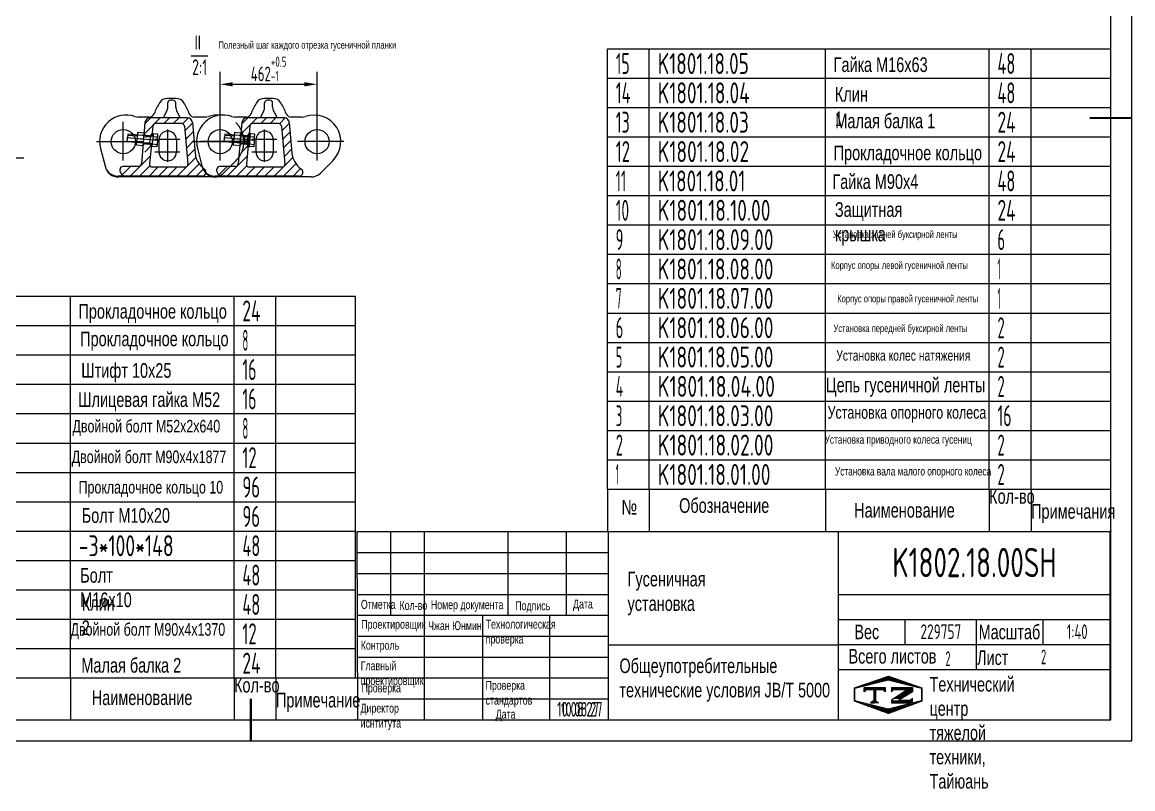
# Model space of a CAD drawing. Header units: millimetres. Extents: x -10 to 16810, y -459 to 11890.
# Drawn here: x 6220 to 16810, y -459 to 6854 of the extents above; entities that cross this region are included whole.
import ezdxf
from ezdxf.enums import TextEntityAlignment as Align

# ---------------------------------------------------------------- set-up
doc = ezdxf.new("R2010")
doc.units = ezdxf.units.MM
doc.header["$LTSCALE"] = 400
doc.linetypes.add('F', pattern=[0.75, 0.5, -0.25])
doc.linetypes.add('G', pattern=[2, 1.25, -0.25, 0.25, -0.25])
for name, color, linetype in [('01', 7, 'Continuous'), ('02', 1, 'Continuous'), ('04', 2, 'F'), ('05', 4, 'G'), ('08', 1, 'Continuous'), ('10', 1, 'Continuous'), ('11', 3, 'Continuous'), ('THICK', 7, 'Continuous')]:
    doc.layers.add(name, color=color, linetype=linetype)
doc.styles.get("Standard").update_dxf_attribs({"font": 'isocp', "width": 0.707, "bigfont": 'intecad.shx'})
doc.dimstyles.new('INTE', dxfattribs={"dimscale": 40, "dimtxt": 3.5, "dimasz": 3, "dimexe": 3, "dimexo": 0, "dimgap": 1, "dimtad": 1, "dimdec": 0, "dimdsep": 46, "dimtxsty": 'Standard', "dimcen": 0, "dimclrd": 1, "dimclre": 1, "dimclrt": 3, "dimaunit": 1, "dimadec": 0, "dimazin": 0, "dimtfac": 1, "dimtdec": 0, "dimtmove": 0, "dimatfit": 0, "dimfxl": 1, "dimarcsym": 0})

# ---------------------------------------------------------------- blocks, each defined once
blk = doc.blocks.new('rthrtyry')
at = {"layer": '01'}
for p, q in [((2335.5, 1021.2), (2296, 1021.2)), ((2321.8, 1012.2), (2309.8, 1012.2)), ((2291.2, 958.5), (2276.5, 931.7)), ((2296.8, 980.1), (2296.8, 999.2)), ((2334.8, 980.1), (2334.8, 999.2)), ((2340.3, 958.5), (2355, 931.7)), ((2208.6, 932.2), (2155.1, 932.2)), ((2188.3, 905.4), (2171, 708.2)), ((2389.4, 928.2), (2213.2, 928.2)), ((2363.6, 900.7), (2238.9, 900.7)), ((2414.3, 905.4), (2427, 760.3)), ((2476.4, 932.2), (2422.9, 932.2)), ((2226, 888.8), (2210, 706.9)), ((2376.6, 888.8), (2392.5, 706.9)), ((2255.8, 764.2), (2255.8, 824.2)), ((2337.8, 824.2), (2337.8, 764.2)), ((1976, 782.2), (1999.4, 693.8)), ((2158.1, 696.3), (2082.3, 696.3)), ((2379.5, 692.8), (2223, 692.8)), ((2563.2, 665.1), (2622.9, 725.2)), ((2460.3, 650.3), (2060.2, 650.3)), ((2517.8, 646.2), (2061.3, 646.2)), ((2069.3, 675.2), (2069.3, 683.3)), ((2071.4, 667.3), (2069.3, 675.2))]:
    blk.add_line(p, q, dxfattribs=at)
at = {"layer": '01', "color": 7, "linetype": 'Continuous'}
for p, q in [((2192.5, 804.5), (2205.4, 803.4)), ((2196, 844.4), (2208.9, 843.3))]:
    blk.add_line(p, q, dxfattribs=at)
at = {"layer": '01'}
for centre in [(2084.8, 814.7), (2546.8, 814.7)]:
    blk.add_circle(centre, 57.5, dxfattribs=at)
for centre, radius, start, end in [((2296, 976.2), 45, 90, 148.5711), ((2309.8, 999.2), 13, 90, 180), ((2321.8, 999.2), 13, 0, 90), ((2335.5, 976.2), 45, 31.4289, 90), ((2251.8, 980.1), 45, 331.2468, 0), ((2379.8, 980.1), 45, 180, 208.7532), ((2098.8, 814.7), 127, 70.8682, 194.8314), ((2155.1, 977.2), 45, 250.8682, 270), ((2213.2, 903.2), 25, 90, 175), ((2208.6, 957.2), 25, 270, 338.4131), ((2238.9, 887.7), 13, 90, 175), ((2363.6, 887.7), 13, 5, 90), ((2389.4, 903.2), 25, 5, 90), ((2422.9, 957.2), 25, 201.5869, 270), ((2476.4, 977.2), 45, 270, 289.1318), ((2532.8, 814.7), 127, 315.1937, 109.1318), ((2197.1, 857.3), 13, 175, 265), ((2210.1, 856.2), 13, 265, 355), ((2296.8, 824.2), 41, 0, 180), ((2191.4, 791.6), 13, 85, 175), ((2204.3, 790.5), 13, 355, 85), ((2296.8, 764.2), 41, 180, 0), ((2528.6, 769.2), 102, 185, 235.6329), ((2060.2, 714.3), 64, 194.8314, 270), ((2061.3, 710.2), 64, 194.8314, 270), ((2082.3, 683.3), 13, 90, 180), ((2158.1, 709.3), 13, 270, 355), ((2223, 705.8), 13, 175, 270), ((2379.5, 705.8), 13, 270, 5), ((2095.1, 675.3), 25, 195, 270), ((2460.3, 669.3), 19, 270, 55.6329), ((2517.8, 710.2), 64, 270, 315.1937)]:
    blk.add_arc(centre, radius, start, end, dxfattribs=at)
at = {"layer": '01', "color": 7, "linetype": 'Continuous'}
for centre, start, end in [((2544.8, 824.2), 148.5711, 158.4131), ((2086.8, 824.2), 21.5869, 31.4289)]:
    blk.add_arc(centre, 336.5, start, end, dxfattribs=at)
at = {"layer": '05', "color": 4, "linetype": 'G'}
for p, q in [((2084.8, 724.9), (2084.8, 909.8)), ((2546.8, 724.9), (2546.8, 909.8)), ((2296.8, 717.8), (2296.8, 872.3)), ((1957.8, 814.7), (2178.2, 814.7)), ((2354.5, 824.2), (2235.4, 824.2)), ((2673.8, 814.7), (2453.3, 814.7)), ((2354.5, 764.2), (2235.4, 764.2))]:
    blk.add_line(p, q, dxfattribs=at)
blk = doc.blocks.new('rhyutyuui')
at = {"layer": '01'}
for p, q in [((1573.5, 1021.2), (1534, 1021.2)), ((1559.8, 1012.2), (1547.8, 1012.2)), ((1529.2, 958.5), (1514.5, 931.7)), ((1534.8, 980.1), (1534.8, 999.2)), ((1572.8, 980.1), (1572.8, 999.2)), ((1578.3, 958.5), (1593, 931.7)), ((1446.6, 932.2), (1393.1, 932.2)), ((1426.3, 905.4), (1420.8, 843.4)), ((1627.4, 928.2), (1451.2, 928.2)), ((1601.6, 900.7), (1476.9, 900.7)), ((1652.3, 905.4), (1665, 760.3)), ((1714.4, 932.2), (1660.9, 932.2)), ((1464, 888.8), (1459.7, 840.1)), ((1614.6, 888.8), (1630.5, 706.9)), ((1417.7, 807.6), (1409, 708.2)), ((1456.6, 804.3), (1448, 706.9)), ((1493.8, 764.2), (1493.8, 824.2)), ((1575.8, 824.2), (1575.8, 764.2)), ((1214, 782.2), (1237.4, 693.8)), ((1396.1, 696.3), (1320.3, 696.3)), ((1617.5, 692.8), (1461, 692.8)), ((1698.3, 650.3), (1298.2, 650.3)), ((1755.8, 646.2), (1299.3, 646.2)), ((1307.3, 675.2), (1307.3, 683.3)), ((1309.4, 667.3), (1307.3, 675.2))]:
    blk.add_line(p, q, dxfattribs=at)
at = {"layer": '01', "color": 7, "linetype": 'Continuous'}
for p, q in [((1430.5, 804.5), (1443.4, 803.4)), ((1434, 844.4), (1446.9, 843.3))]:
    blk.add_line(p, q, dxfattribs=at)
at = {"layer": '01'}
for centre in [(1322.8, 814.7), (1784.8, 814.7)]:
    blk.add_circle(centre, 57.5, dxfattribs=at)
for centre, radius, start, end in [((1534, 976.2), 45, 90, 148.5711), ((1547.8, 999.2), 13, 90, 180), ((1559.8, 999.2), 13, 0, 90), ((1573.5, 976.2), 45, 31.4289, 90), ((1489.8, 980.1), 45, 331.2468, 0), ((1617.8, 980.1), 45, 180, 208.7532), ((1336.8, 814.7), 127, 70.8682, 194.8314), ((1393.1, 977.2), 45, 250.8682, 270), ((1451.2, 903.2), 25, 90, 175), ((1446.6, 957.2), 25, 270, 338.4131), ((1476.9, 887.7), 13, 90, 175), ((1601.6, 887.7), 13, 5, 90), ((1627.4, 903.2), 25, 5, 90), ((1660.9, 957.2), 25, 201.5869, 270), ((1714.4, 977.2), 45, 270, 289.1318), ((1435.1, 857.3), 13, 175, 265), ((1448.1, 856.2), 13, 265, 355), ((1534.8, 824.2), 41, 0, 180), ((1429.4, 791.6), 13, 85, 175), ((1442.3, 790.5), 13, 355, 85), ((1534.8, 764.2), 41, 180, 0), ((1766.6, 769.2), 102, 185, 235.6329), ((1298.2, 714.3), 64, 194.8314, 270), ((1299.3, 710.2), 64, 194.8314, 270), ((1320.3, 683.3), 13, 90, 180), ((1396.1, 709.3), 13, 270, 355), ((1461, 705.8), 13, 175, 270), ((1617.5, 705.8), 13, 270, 5), ((1333.1, 675.3), 25, 195, 270), ((1698.3, 669.3), 19, 270, 55.6329)]:
    blk.add_arc(centre, radius, start, end, dxfattribs=at)
at = {"layer": '01', "color": 7, "linetype": 'Continuous'}
for centre, radius, start, end in [((1782.8, 824.2), 336.5, 148.5711, 158.4131), ((1324.8, 824.2), 336.5, 21.5869, 31.4289), ((1773.6, 789.6), 151.7, 85.7739, 107.0289)]:
    blk.add_arc(centre, radius, start, end, dxfattribs=at)
at = {"layer": '04', "color": 2, "linetype": 'F'}
blk.add_line((1801.2, 665.1), (1860.9, 725.2), dxfattribs=at)
for centre, radius, start, end in [((1770.8, 814.7), 127, 315.1937, 83.6711), ((1755.8, 710.2), 64, 270, 315.1937)]:
    blk.add_arc(centre, radius, start, end, dxfattribs=at)
at = {"layer": '05', "color": 4, "linetype": 'G'}
for p, q in [((1322.8, 724.9), (1322.8, 909.8)), ((1784.8, 724.9), (1784.8, 909.8)), ((1534.8, 717.8), (1534.8, 872.3)), ((1195.8, 814.7), (1416.2, 814.7)), ((1592.5, 824.2), (1473.4, 824.2)), ((1911.8, 814.7), (1691.3, 814.7)), ((1592.5, 764.2), (1473.4, 764.2))]:
    blk.add_line(p, q, dxfattribs=at)
blk = doc.blocks.new('rthyh')
at = {"layer": '01'}
for p, q in [((1946.2, 582.5), (1923.7, 582.5)), ((1923.7, 582.5), (1923.7, 552.1)), ((1946.2, 552.1), (1946.2, 582.5)), ((1923.7, 570.1), (1803.7, 570.1)), ((1803.7, 570.1), (1803.7, 552.1)), ((1803.7, 534.1), (1803.7, 552.1)), ((1923.7, 534.1), (1803.7, 534.1)), ((1911.7, 570.1), (1911.7, 552.1)), ((1911.7, 534.1), (1911.7, 552.1)), ((1923.7, 570.1), (1946.2, 570.1)), ((1923.7, 521.7), (1923.7, 552.1)), ((1923.7, 534.1), (1946.2, 534.1)), ((1946.2, 552.1), (1946.2, 521.7)), ((1946.2, 521.7), (1923.7, 521.7))]:
    blk.add_line(p, q, dxfattribs=at)
at = {"layer": '02'}
for p, q in [((1803.7, 566.5), (1848.7, 566.5)), ((1803.7, 537.7), (1848.7, 537.7)), ((1879.6, 537.7), (1911.7, 537.7)), ((1879.7, 566.5), (1911.7, 566.5))]:
    blk.add_line(p, q, dxfattribs=at)
at = {"layer": '05'}
blk.add_line((1949.2, 552.1), (1800.1, 552.1), dxfattribs=at)
blk = doc.blocks.new('rtrty')
at = {"layer": '01'}
for p, q in [((1850.9, 361), (1850.9, 392)), ((1850.9, 392), (1881.3, 392)), ((1863.3, 361), (1863.3, 392)), ((1911.7, 392), (1881.3, 392)), ((1899.3, 361), (1899.3, 392)), ((1911.7, 361), (1911.7, 392)), ((1881.3, 361), (1850.9, 361)), ((1881.3, 361), (1911.7, 361))]:
    blk.add_line(p, q, dxfattribs=at)
at = {"layer": '05'}
blk.add_line((1881.3, 359.9), (1881.3, 393.1), dxfattribs=at)
blk = doc.blocks.new('*U242')
at = {"layer": '10'}
h = blk.add_hatch(dxfattribs=at)
h.set_pattern_fill('U', color=256, angle=45, style=0, pattern_type=0)
h.set_pattern_definition([(45, (0, 0), (-0.707107, 0.707107), [])])
h.paths.add_polyline_path([(-33, 0), (-19.5, 0), (-19.5, 5), (-33, 5)])
h.paths.add_polyline_path([(33, 5), (19.5, 5), (19.5, 0), (33, 0)])
at = {"layer": '01'}
for p, q in [((-33, 5), (-33, 0)), ((0, 5), (-33, 5)), ((-33, 0), (0, 0)), ((-19.5, 5), (-19.5, 0)), ((0, 5), (33, 5)), ((33, 0), (0, 0)), ((19.5, 5), (19.5, 0)), ((33, 5), (33, 0))]:
    blk.add_line(p, q, dxfattribs=at)
at = {"layer": '05'}
blk.add_line((0, 7.1), (0, -1.8), dxfattribs=at)
blk = doc.blocks.new('*D243')
at = {"layer": '08', "color": 1, "lineweight": -2}
for p, q in [((8108, 5905), (8108, 6382)), ((9032, 5905), (9032, 6382)), ((8228, 6262), (8912, 6262))]:
    blk.add_line(p, q, dxfattribs=at)
at = {"layer": '08', "color": 1}
for points in [[(8228, 6282), (8228, 6242), (8108, 6262)], [(8912, 6282), (8912, 6242), (9032, 6262)]]:
    blk.add_solid(points, dxfattribs=at)
at = {"layer": 'Defpoints', "color": 0}
for p in [(9032, 6262), (8108, 5905), (9032, 5905)]:
    blk.add_point(p, dxfattribs=at)
at = {"layer": '08', "color": 3, "insert": (8570, 6409), "char_height": 140, "attachment_point": 5}
blk.add_mtext('462{\\C3;\\H0.7x;\\S+0.5^ -1;}', dxfattribs=at)
blk = doc.blocks.new('*U264')
at = {"layer": '01'}
for points in [[(415, 5), (415, 292)], [(25, 5), (415, 5)]]:
    blk.add_lwpolyline(points, dxfattribs=at)
at = {"layer": '01', "const_width": 0.5}
for points in [[(420, 148.5), (410, 148.5)], [(210, 0), (210, 10)]]:
    blk.add_lwpolyline(points, dxfattribs=at)
at = {"layer": '02'}
for points in [[(420, 0), (420, 297)], [(0, 0), (420, 0)]]:
    blk.add_lwpolyline(points, dxfattribs=at)
blk = doc.blocks.new('*U267')
at = {"layer": '01'}
for p, q in [((0, -280), (0, 0)), ((4800, -280), (4800, 0))]:
    blk.add_line(p, q, dxfattribs=at)
at = {"layer": '02'}
for p, q in [((0, 0), (400, 0)), ((400, -280), (400, 0)), ((400, 0), (2080, 0)), ((2080, -280), (2080, 0)), ((2080, 0), (3640, 0)), ((3640, -280), (3640, 0)), ((3640, 0), (4040, 0)), ((4040, -280), (4040, 0)), ((4040, 0), (4800, 0))]:
    blk.add_line(p, q, dxfattribs=at)
blk = doc.blocks.new('*U268')
at = {"layer": '01'}
for p, q in [((0, -280), (0, 0)), ((4800, -280), (4800, 0))]:
    blk.add_line(p, q, dxfattribs=at)
at = {"layer": '02'}
for p, q in [((0, 0), (400, 0)), ((400, -280), (400, 0)), ((400, 0), (2080, 0)), ((2080, -280), (2080, 0)), ((2080, 0), (3640, 0)), ((3640, -280), (3640, 0)), ((3640, 0), (4040, 0)), ((4040, -280), (4040, 0)), ((4040, 0), (4800, 0))]:
    blk.add_line(p, q, dxfattribs=at)
blk = doc.blocks.new('*U269')
at = {"layer": '01'}
for p, q in [((0, -280), (0, 0)), ((4800, -280), (4800, 0))]:
    blk.add_line(p, q, dxfattribs=at)
at = {"layer": '02'}
for p, q in [((0, 0), (400, 0)), ((400, -280), (400, 0)), ((400, 0), (2080, 0)), ((2080, -280), (2080, 0)), ((2080, 0), (3640, 0)), ((3640, -280), (3640, 0)), ((3640, 0), (4040, 0)), ((4040, -280), (4040, 0)), ((4040, 0), (4800, 0))]:
    blk.add_line(p, q, dxfattribs=at)
blk = doc.blocks.new('*U270')
at = {"layer": '01'}
for p, q in [((0, -280), (0, 0)), ((4800, -280), (4800, 0))]:
    blk.add_line(p, q, dxfattribs=at)
at = {"layer": '02'}
for p, q in [((0, 0), (400, 0)), ((400, -280), (400, 0)), ((400, 0), (2080, 0)), ((2080, -280), (2080, 0)), ((2080, 0), (3640, 0)), ((3640, -280), (3640, 0)), ((3640, 0), (4040, 0)), ((4040, -280), (4040, 0)), ((4040, 0), (4800, 0))]:
    blk.add_line(p, q, dxfattribs=at)
blk = doc.blocks.new('*U271')
at = {"layer": '01'}
for p, q in [((0, -280), (0, 0)), ((4800, -280), (4800, 0))]:
    blk.add_line(p, q, dxfattribs=at)
at = {"layer": '02'}
for p, q in [((0, 0), (400, 0)), ((400, -280), (400, 0)), ((400, 0), (2080, 0)), ((2080, -280), (2080, 0)), ((2080, 0), (3640, 0)), ((3640, -280), (3640, 0)), ((3640, 0), (4040, 0)), ((4040, -280), (4040, 0)), ((4040, 0), (4800, 0))]:
    blk.add_line(p, q, dxfattribs=at)
blk = doc.blocks.new('*U272')
at = {"layer": '01'}
for p, q in [((0, -280), (0, 0)), ((4800, -280), (4800, 0))]:
    blk.add_line(p, q, dxfattribs=at)
at = {"layer": '02'}
for p, q in [((0, 0), (400, 0)), ((400, -280), (400, 0)), ((400, 0), (2080, 0)), ((2080, -280), (2080, 0)), ((2080, 0), (3640, 0)), ((3640, -280), (3640, 0)), ((3640, 0), (4040, 0)), ((4040, -280), (4040, 0)), ((4040, 0), (4800, 0))]:
    blk.add_line(p, q, dxfattribs=at)
blk = doc.blocks.new('*U273')
at = {"layer": '01'}
for p, q in [((0, -280), (0, 0)), ((4800, -280), (4800, 0))]:
    blk.add_line(p, q, dxfattribs=at)
at = {"layer": '02'}
for p, q in [((0, 0), (400, 0)), ((400, -280), (400, 0)), ((400, 0), (2080, 0)), ((2080, -280), (2080, 0)), ((2080, 0), (3640, 0)), ((3640, -280), (3640, 0)), ((3640, 0), (4040, 0)), ((4040, -280), (4040, 0)), ((4040, 0), (4800, 0))]:
    blk.add_line(p, q, dxfattribs=at)
blk = doc.blocks.new('*U274')
at = {"layer": '01'}
for p, q in [((0, -280), (0, 0)), ((4800, -280), (4800, 0))]:
    blk.add_line(p, q, dxfattribs=at)
at = {"layer": '02'}
for p, q in [((0, 0), (400, 0)), ((400, -280), (400, 0)), ((400, 0), (2080, 0)), ((2080, -280), (2080, 0)), ((2080, 0), (3640, 0)), ((3640, -280), (3640, 0)), ((3640, 0), (4040, 0)), ((4040, -280), (4040, 0)), ((4040, 0), (4800, 0))]:
    blk.add_line(p, q, dxfattribs=at)
blk = doc.blocks.new('*U275')
at = {"layer": '01'}
for p, q in [((0, -280), (0, 0)), ((4800, -280), (4800, 0))]:
    blk.add_line(p, q, dxfattribs=at)
at = {"layer": '02'}
for p, q in [((0, 0), (400, 0)), ((400, -280), (400, 0)), ((400, 0), (2080, 0)), ((2080, -280), (2080, 0)), ((2080, 0), (3640, 0)), ((3640, -280), (3640, 0)), ((3640, 0), (4040, 0)), ((4040, -280), (4040, 0)), ((4040, 0), (4800, 0))]:
    blk.add_line(p, q, dxfattribs=at)
blk = doc.blocks.new('*U276')
at = {"layer": '01'}
for p, q in [((0, -280), (0, 0)), ((4800, -280), (4800, 0))]:
    blk.add_line(p, q, dxfattribs=at)
at = {"layer": '02'}
for p, q in [((0, 0), (400, 0)), ((400, -280), (400, 0)), ((400, 0), (2080, 0)), ((2080, -280), (2080, 0)), ((2080, 0), (3640, 0)), ((3640, -280), (3640, 0)), ((3640, 0), (4040, 0)), ((4040, -280), (4040, 0)), ((4040, 0), (4800, 0))]:
    blk.add_line(p, q, dxfattribs=at)
blk = doc.blocks.new('*U277')
at = {"layer": '01'}
for p, q in [((0, -280), (0, 0)), ((4800, -280), (4800, 0))]:
    blk.add_line(p, q, dxfattribs=at)
at = {"layer": '02'}
for p, q in [((0, 0), (400, 0)), ((400, -280), (400, 0)), ((400, 0), (2080, 0)), ((2080, -280), (2080, 0)), ((2080, 0), (3640, 0)), ((3640, -280), (3640, 0)), ((3640, 0), (4040, 0)), ((4040, -280), (4040, 0)), ((4040, 0), (4800, 0))]:
    blk.add_line(p, q, dxfattribs=at)
blk = doc.blocks.new('*U278')
at = {"layer": '01'}
for p, q in [((0, -280), (0, 0)), ((4800, -280), (4800, 0))]:
    blk.add_line(p, q, dxfattribs=at)
at = {"layer": '02'}
for p, q in [((0, 0), (400, 0)), ((400, -280), (400, 0)), ((400, 0), (2080, 0)), ((2080, -280), (2080, 0)), ((2080, 0), (3640, 0)), ((3640, -280), (3640, 0)), ((3640, 0), (4040, 0)), ((4040, -280), (4040, 0)), ((4040, 0), (4800, 0))]:
    blk.add_line(p, q, dxfattribs=at)
blk = doc.blocks.new('*U279')
at = {"layer": '01'}
for p, q in [((0, -280), (0, 0)), ((4800, -280), (4800, 0))]:
    blk.add_line(p, q, dxfattribs=at)
at = {"layer": '02'}
for p, q in [((0, 0), (400, 0)), ((400, -280), (400, 0)), ((400, 0), (2080, 0)), ((2080, -280), (2080, 0)), ((2080, 0), (3640, 0)), ((3640, -280), (3640, 0)), ((3640, 0), (4040, 0)), ((4040, -280), (4040, 0)), ((4040, 0), (4800, 0))]:
    blk.add_line(p, q, dxfattribs=at)
blk = doc.blocks.new('*U280')
at = {"layer": '01'}
for p, q in [((0, -280), (0, 0)), ((4800, -280), (4800, 0))]:
    blk.add_line(p, q, dxfattribs=at)
at = {"layer": '02'}
for p, q in [((0, 0), (400, 0)), ((400, -280), (400, 0)), ((400, 0), (2080, 0)), ((2080, -280), (2080, 0)), ((2080, 0), (3640, 0)), ((3640, -280), (3640, 0)), ((3640, 0), (4040, 0)), ((4040, -280), (4040, 0)), ((4040, 0), (4800, 0))]:
    blk.add_line(p, q, dxfattribs=at)
blk = doc.blocks.new('*U281')
at = {"layer": '01'}
for p, q in [((0, -280), (0, 0)), ((0, 0), (400, 0)), ((400, 0), (2080, 0)), ((2080, 0), (3640, 0)), ((3640, 0), (4040, 0)), ((4040, 0), (4800, 0)), ((4800, -280), (4800, 0))]:
    blk.add_line(p, q, dxfattribs=at)
at = {"layer": '02'}
for p, q in [((400, -280), (400, 0)), ((2080, -280), (2080, 0)), ((3640, -280), (3640, 0)), ((4040, -280), (4040, 0))]:
    blk.add_line(p, q, dxfattribs=at)
blk = doc.blocks.new('*U284')
at = {"layer": '01'}
for p, q in [((0, -280), (0, 0)), ((4800, -280), (4800, 0))]:
    blk.add_line(p, q, dxfattribs=at)
at = {"layer": '02'}
for p, q in [((0, 0), (400, 0)), ((400, -280), (400, 0)), ((400, 0), (2080, 0)), ((2080, -280), (2080, 0)), ((2080, 0), (3640, 0)), ((3640, -280), (3640, 0)), ((3640, 0), (4040, 0)), ((4040, -280), (4040, 0)), ((4040, 0), (4800, 0))]:
    blk.add_line(p, q, dxfattribs=at)
blk = doc.blocks.new('*U285')
at = {"layer": '01'}
for p, q in [((0, -280), (0, 0)), ((4800, -280), (4800, 0))]:
    blk.add_line(p, q, dxfattribs=at)
at = {"layer": '02'}
for p, q in [((0, 0), (400, 0)), ((400, -280), (400, 0)), ((400, 0), (2080, 0)), ((2080, -280), (2080, 0)), ((2080, 0), (3640, 0)), ((3640, -280), (3640, 0)), ((3640, 0), (4040, 0)), ((4040, -280), (4040, 0)), ((4040, 0), (4800, 0))]:
    blk.add_line(p, q, dxfattribs=at)
blk = doc.blocks.new('*U286')
at = {"layer": '01'}
for p, q in [((0, -280), (0, 0)), ((4800, -280), (4800, 0))]:
    blk.add_line(p, q, dxfattribs=at)
at = {"layer": '02'}
for p, q in [((0, 0), (400, 0)), ((400, -280), (400, 0)), ((400, 0), (2080, 0)), ((2080, -280), (2080, 0)), ((2080, 0), (3640, 0)), ((3640, -280), (3640, 0)), ((3640, 0), (4040, 0)), ((4040, -280), (4040, 0)), ((4040, 0), (4800, 0))]:
    blk.add_line(p, q, dxfattribs=at)
blk = doc.blocks.new('*U287')
at = {"layer": '01'}
for p, q in [((0, -280), (0, 0)), ((4800, -280), (4800, 0))]:
    blk.add_line(p, q, dxfattribs=at)
at = {"layer": '02'}
for p, q in [((0, 0), (400, 0)), ((400, -280), (400, 0)), ((400, 0), (2080, 0)), ((2080, -280), (2080, 0)), ((2080, 0), (3640, 0)), ((3640, -280), (3640, 0)), ((3640, 0), (4040, 0)), ((4040, -280), (4040, 0)), ((4040, 0), (4800, 0))]:
    blk.add_line(p, q, dxfattribs=at)
blk = doc.blocks.new('*U288')
at = {"layer": '01'}
for p, q in [((0, -280), (0, 0)), ((4800, -280), (4800, 0))]:
    blk.add_line(p, q, dxfattribs=at)
at = {"layer": '02'}
for p, q in [((0, 0), (400, 0)), ((400, -280), (400, 0)), ((400, 0), (2080, 0)), ((2080, -280), (2080, 0)), ((2080, 0), (3640, 0)), ((3640, -280), (3640, 0)), ((3640, 0), (4040, 0)), ((4040, -280), (4040, 0)), ((4040, 0), (4800, 0))]:
    blk.add_line(p, q, dxfattribs=at)
blk = doc.blocks.new('*U289')
at = {"layer": '01'}
for p, q in [((0, -280), (0, 0)), ((4800, -280), (4800, 0))]:
    blk.add_line(p, q, dxfattribs=at)
at = {"layer": '02'}
for p, q in [((0, 0), (400, 0)), ((400, -280), (400, 0)), ((400, 0), (2080, 0)), ((2080, -280), (2080, 0)), ((2080, 0), (3640, 0)), ((3640, -280), (3640, 0)), ((3640, 0), (4040, 0)), ((4040, -280), (4040, 0)), ((4040, 0), (4800, 0))]:
    blk.add_line(p, q, dxfattribs=at)
blk = doc.blocks.new('*U290')
at = {"layer": '01'}
for p, q in [((0, -280), (0, 0)), ((4800, -280), (4800, 0))]:
    blk.add_line(p, q, dxfattribs=at)
at = {"layer": '02'}
for p, q in [((0, 0), (400, 0)), ((400, -280), (400, 0)), ((400, 0), (2080, 0)), ((2080, -280), (2080, 0)), ((2080, 0), (3640, 0)), ((3640, -280), (3640, 0)), ((3640, 0), (4040, 0)), ((4040, -280), (4040, 0)), ((4040, 0), (4800, 0))]:
    blk.add_line(p, q, dxfattribs=at)
blk = doc.blocks.new('*U291')
at = {"layer": '01'}
for p, q in [((0, -280), (0, 0)), ((4800, -280), (4800, 0))]:
    blk.add_line(p, q, dxfattribs=at)
at = {"layer": '02'}
for p, q in [((0, 0), (400, 0)), ((400, -280), (400, 0)), ((400, 0), (2080, 0)), ((2080, -280), (2080, 0)), ((2080, 0), (3640, 0)), ((3640, -280), (3640, 0)), ((3640, 0), (4040, 0)), ((4040, -280), (4040, 0)), ((4040, 0), (4800, 0))]:
    blk.add_line(p, q, dxfattribs=at)
blk = doc.blocks.new('*U292')
at = {"layer": '01'}
for p, q in [((0, -280), (0, 0)), ((4800, -280), (4800, 0))]:
    blk.add_line(p, q, dxfattribs=at)
at = {"layer": '02'}
for p, q in [((0, 0), (400, 0)), ((400, -280), (400, 0)), ((400, 0), (2080, 0)), ((2080, -280), (2080, 0)), ((2080, 0), (3640, 0)), ((3640, -280), (3640, 0)), ((3640, 0), (4040, 0)), ((4040, -280), (4040, 0)), ((4040, 0), (4800, 0))]:
    blk.add_line(p, q, dxfattribs=at)
blk = doc.blocks.new('*U293')
at = {"layer": '01'}
for p, q in [((0, -280), (0, 0)), ((4800, -280), (4800, 0))]:
    blk.add_line(p, q, dxfattribs=at)
at = {"layer": '02'}
for p, q in [((0, 0), (400, 0)), ((400, -280), (400, 0)), ((400, 0), (2080, 0)), ((2080, -280), (2080, 0)), ((2080, 0), (3640, 0)), ((3640, -280), (3640, 0)), ((3640, 0), (4040, 0)), ((4040, -280), (4040, 0)), ((4040, 0), (4800, 0))]:
    blk.add_line(p, q, dxfattribs=at)
blk = doc.blocks.new('*U294')
at = {"layer": '01'}
for p, q in [((0, -280), (0, 0)), ((4800, -280), (4800, 0))]:
    blk.add_line(p, q, dxfattribs=at)
at = {"layer": '02'}
for p, q in [((0, 0), (400, 0)), ((400, -280), (400, 0)), ((400, 0), (2080, 0)), ((2080, -280), (2080, 0)), ((2080, 0), (3640, 0)), ((3640, -280), (3640, 0)), ((3640, 0), (4040, 0)), ((4040, -280), (4040, 0)), ((4040, 0), (4800, 0))]:
    blk.add_line(p, q, dxfattribs=at)
blk = doc.blocks.new('*U295')
at = {"layer": '01'}
for p, q in [((0, -280), (0, 0)), ((4800, -280), (4800, 0))]:
    blk.add_line(p, q, dxfattribs=at)
at = {"layer": '02'}
for p, q in [((0, 0), (400, 0)), ((400, -280), (400, 0)), ((400, 0), (2080, 0)), ((2080, -280), (2080, 0)), ((2080, 0), (3640, 0)), ((3640, -280), (3640, 0)), ((3640, 0), (4040, 0)), ((4040, -280), (4040, 0)), ((4040, 0), (4800, 0))]:
    blk.add_line(p, q, dxfattribs=at)
blk = doc.blocks.new('*U296')
at = {"layer": '01'}
for p, q in [((0, -280), (0, 0)), ((0, 0), (400, 0)), ((400, 0), (2080, 0)), ((2080, 0), (3640, 0)), ((3640, 0), (4040, 0)), ((4040, 0), (4800, 0)), ((4800, -280), (4800, 0))]:
    blk.add_line(p, q, dxfattribs=at)
at = {"layer": '02'}
for p, q in [((400, -280), (400, 0)), ((2080, -280), (2080, 0)), ((3640, -280), (3640, 0)), ((4040, -280), (4040, 0))]:
    blk.add_line(p, q, dxfattribs=at)
blk = doc.blocks.new('*X300')
at = {"color": 0}
for p, q in [((127.06, 7.8), (132.06, 7.8)), ((127.06, 7.5), (132.06, 7.5)), ((127.06, 7.2), (127.32, 7.2)), ((127.84, 5.4), (129.64, 5.4)), ((128.3, 5.7), (130.1, 5.7)), ((128.77, 6), (130.57, 6)), ((129.23, 6.3), (131.04, 6.3)), ((129.7, 6.6), (131.51, 6.6)), ((130.16, 6.9), (131.98, 6.9)), ((130.62, 7.2), (132.06, 7.2))]:
    blk.add_line(p, q, dxfattribs=at)
blk = doc.blocks.new('*X301')
at = {"color": 0}
for p, q in [((127.06, 4.8), (132.06, 4.8)), ((127.06, 4.5), (132.06, 4.5)), ((131.84, 5.1), (132.06, 5.1))]:
    blk.add_line(p, q, dxfattribs=at)
blk = doc.blocks.new('*X299')
at = {"color": 0}
for p, q in [((122.34, 4.5), (123.72, 4.5)), ((122.82, 4.8), (123.24, 4.8))]:
    blk.add_line(p, q, dxfattribs=at)
blk = doc.blocks.new('*X298')
at = {"color": 0}
for p, q in [((120.53, 7.8), (125.53, 7.8)), ((120.53, 7.5), (125.53, 7.5)), ((120.53, 7.2), (120.79, 7.2)), ((125.27, 7.2), (125.53, 7.2))]:
    blk.add_line(p, q, dxfattribs=at)
blk = doc.blocks.new('*X297')
at = {"color": 0}
for p, q in [((118.94, 8.1), (119.52, 8.1)), ((119.8, 8.4), (120.72, 8.4)), ((120.66, 8.7), (121.92, 8.7)), ((121.52, 9), (123.12, 9)), ((122.38, 9.3), (124.32, 9.3)), ((123.24, 9.6), (125.52, 9.6)), ((124.1, 9.9), (128.52, 9.9)), ((124.97, 10.2), (127.67, 10.2)), ((125.83, 10.5), (126.82, 10.5)), ((127.02, 9.6), (129.37, 9.6)), ((128.22, 9.3), (130.22, 9.3)), ((129.42, 9), (131.07, 9)), ((130.62, 8.7), (131.92, 8.7)), ((131.82, 8.4), (132.77, 8.4)), ((133.02, 8.1), (133.62, 8.1)), ((118.22, 7.8), (118.32, 7.8)), ((118.22, 7.5), (118.27, 7.5)), ((118.22, 7.2), (118.27, 7.2)), ((118.22, 6.9), (118.27, 6.9)), ((118.22, 6.6), (118.27, 6.6)), ((118.22, 6.3), (118.27, 6.3)), ((118.22, 6), (118.27, 6)), ((118.22, 5.7), (118.27, 5.7)), ((118.22, 5.4), (118.27, 5.4)), ((134.22, 7.8), (134.32, 7.8)), ((134.27, 7.5), (134.32, 7.5)), ((134.27, 7.2), (134.32, 7.2)), ((134.27, 6.9), (134.32, 6.9)), ((134.27, 6.6), (134.32, 6.6)), ((134.27, 6.3), (134.32, 6.3)), ((134.27, 6), (134.32, 6)), ((134.27, 5.7), (134.32, 5.7)), ((134.27, 5.4), (134.32, 5.4)), ((118.22, 5.1), (118.27, 5.1)), ((118.22, 4.8), (118.27, 4.8)), ((118.79, 4.5), (119.42, 4.5)), ((119.61, 4.2), (120.62, 4.2)), ((120.43, 3.9), (121.82, 3.9)), ((121.26, 3.6), (123.02, 3.6)), ((122.08, 3.3), (124.22, 3.3)), ((122.91, 3), (125.42, 3)), ((123.73, 2.7), (128.89, 2.7)), ((127.12, 3), (129.7, 3)), ((128.32, 3.3), (130.51, 3.3)), ((129.52, 3.6), (131.32, 3.6)), ((130.72, 3.9), (132.14, 3.9)), ((131.92, 4.2), (132.95, 4.2)), ((133.12, 4.5), (133.76, 4.5)), ((134.27, 5.1), (134.32, 5.1)), ((134.27, 4.8), (134.32, 4.8)), ((124.55, 2.4), (128.07, 2.4)), ((125.38, 2.1), (127.26, 2.1)), ((126.2, 1.8), (126.45, 1.8))]:
    blk.add_line(p, q, dxfattribs=at)

msp = doc.modelspace()

# ---------------------------------------------------------------- hatches: boundary and pattern name
at = {"layer": '02', "linetype": 'Continuous'}
h = msp.add_hatch(dxfattribs=at)
h.set_pattern_fill('ANSI31', color=1, scale=20, style=0)
h.set_pattern_definition([(45, (3614.586, 4085.27), (-44.9013, 44.9013), [])])
h.paths.add_polyline_path([(7460.6, 5470.9, -0.4400105), (7434.7, 5499.1), (7449.1, 5663.9, 0.4142136), (7425.5, 5692.1), (7409.2, 5693.5, -0.1359186), (7362.3, 5566.3), (7356.6, 5501.6, -0.3888787), (7330.7, 5477.9), (7278.9, 5477.9), (7216.9, 5415.5, -0.0827051), (7182.8, 5390.9, 0.1140022), (7204.7, 5385.9), (7935.1, 5385.9, 0.7374849), (7956.6, 5455.2, -0.2245935), (7868.5, 5605.8), (7843.1, 5896, 0.3888787), (7793.3, 5941.7), (7440.9, 5941.7, 0.3888787), (7391.1, 5896), (7384.9, 5825, -0.0528155), (7402.9, 5774.6, 0.0351574), (7406.5, 5774.1), (7432.4, 5771.8, 0.3937731), (7460.4, 5793.6), (7460.5, 5795.4), (7460.6, 5795.4), (7463.1, 5824.1), (7455.1, 5824.1), (7455.1, 5842.1), (7464.7, 5842.1), (7466.5, 5863, -0.3888787), (7492.4, 5886.7), (7741.8, 5886.7, -0.3888787), (7767.7, 5863), (7799.5, 5499.1, -0.4400105), (7773.6, 5470.9)])
h.paths.add_polyline_path([(7179.1, 5477.9, 0.4142136), (7153.1, 5451.9), (7153.1, 5435.7), (7157.3, 5419.8, 0.2003369), (7182.8, 5390.9, 0.0827051), (7216.9, 5415.5), (7278.9, 5477.9)])
h = msp.add_hatch(dxfattribs=at)
h.set_pattern_fill('ANSI31', color=1, scale=20, style=0)
h.set_pattern_definition([(45, (4538.586, 4085.27), (-44.9013, 44.9013), [])])
h.paths.add_polyline_path([(8384.6, 5470.9, -0.4400105), (8358.7, 5499.1), (8373.1, 5663.9, 0.4142136), (8349.5, 5692.1), (8333.2, 5693.5, -0.1359186), (8286.3, 5566.3), (8280.6, 5501.6, -0.3888787), (8254.7, 5477.9), (8202.9, 5477.9), (8140.9, 5415.5, -0.0827051), (8106.8, 5390.9, 0.1140022), (8128.7, 5385.9), (8859.1, 5385.9, 0.7374849), (8880.6, 5455.2, -0.2245935), (8792.5, 5605.8), (8767.1, 5896, 0.3888787), (8717.3, 5941.7), (8364.9, 5941.7, 0.3888787), (8315.1, 5896), (8308.9, 5825, -0.0528155), (8326.9, 5774.6, 0.0351574), (8330.5, 5774.1), (8356.4, 5771.8, 0.3937731), (8384.4, 5793.6), (8384.5, 5795.4), (8384.6, 5795.4), (8387.1, 5824.1), (8379.1, 5824.1), (8379.1, 5842.1), (8388.7, 5842.1), (8390.5, 5863, -0.3888787), (8416.4, 5886.7), (8665.8, 5886.7, -0.3888787), (8691.7, 5863), (8723.5, 5499.1, -0.4400105), (8697.6, 5470.9)])
h.paths.add_polyline_path([(8103.1, 5477.9, 0.4142136), (8077.1, 5451.9), (8077.1, 5435.7), (8081.3, 5419.8, 0.2003369), (8106.8, 5390.9, 0.0827051), (8140.9, 5415.5), (8202.9, 5477.9)])

# ---------------------------------------------------------------- linework, layer by layer
at = {"layer": '01', "color": 7, "linetype": 'Continuous'}
msp.add_line((7830.5, 6532.6), (7991.4, 6532.6), dxfattribs=at)
at = {"layer": '01'}
for p in [(16594.2, 1985.3), (16600, 2000), (9400, 200)]:
    msp.add_point(p, dxfattribs=at)
at = {"layer": '02'}
msp.add_line((6236.5, 5556.8), (6065.5, 5556.8), dxfattribs=at)
at = {"layer": '04'}
msp.add_line((8343.5, 5772.9), (8336.5, 5693.2), dxfattribs=at)
at = {"layer": '04', "color": 1, "linetype": 'ByBlock'}
for p, q in [((11800, 2400), (11800, 1994.2)), ((11800, 2400), (16600, 2400)), ((12200, 2400), (12200, 1994.2)), ((13880, 2400), (13880, 1994.2)), ((15440, 2400), (15440, 1994.2)), ((15840, 2400), (15840, 1994.2)), ((4600, 600), (9417.4, 598.7)), ((6680, 600), (6680, 200)), ((8240, 599), (8240, 199)), ((8640, 600), (8640, 200))]:
    msp.add_line(p, q, dxfattribs=at)
at = {"layer": 'THICK'}
for p, q in [((9411.9, 1994.2), (9417.4, 200)), ((9411.9, 1994.2), (16594.2, 1994.2)), ((9736.2, 1993.3), (9736.2, 1994.2)), ((9736.3, 1196.8), (9736.3, 1994.2)), ((10055.3, 200), (10055.3, 1994.2)), ((10852.7, 1196.8), (10852.7, 1994.2)), ((11410.9, 1196.8), (11410.9, 1994.2)), ((11809.7, 200), (11809.7, 1994.2)), ((14002.6, 200), (14002.6, 1994.2)), ((16594.2, 200), (16594.2, 1994.2)), ((9417.4, 1396.1), (11809.7, 1396.1)), ((14002.6, 1396.1), (16594.2, 1396.1)), ((9417.4, 1196.8), (11809.7, 1196.8)), ((10613.5, 200), (10613.5, 1196.8)), ((11251.5, 200), (11251.5, 1196.8)), ((14002.6, 1156.9), (16594.2, 1156.9)), ((14640.5, 917.7), (14640.5, 1156.9)), ((15318.3, 678.5), (15318.3, 1156.9)), ((15956.3, 917.7), (15956.3, 1156.9)), ((11809.7, 914.2), (14002.6, 914.2)), ((14002.6, 917.7), (16594.2, 917.7)), ((14002.6, 678.5), (16594.2, 678.5)), ((9417.4, 200), (16594.2, 200))]:
    msp.add_line(p, q, dxfattribs=at)
at = {"layer": 'THICK', "color": 3}
for p, q in [((9417.4, 1794.9), (11809.7, 1794.9)), ((9417.4, 1595.5), (11809.7, 1595.5)), ((9417.4, 997.4), (11809.7, 997.4)), ((9417.4, 798.1), (11809.7, 798.1)), ((9417.4, 598.7), (11809.7, 598.7)), ((14156.2, 503.3), (14479.3, 615.8)), ((14158.3, 500.7), (14477.2, 580.5)), ((14477.2, 580.5), (14796.2, 500.7)), ((14479.3, 615.8), (14798.3, 503.3)), ((14156.2, 377.9), (14156.2, 503.3)), ((14158.3, 381.1), (14158.3, 500.7)), ((14248.3, 467.1), (14248.3, 507)), ((14248.3, 507), (14447.7, 507)), ((14268.3, 487), (14248.3, 467.1)), ((14427.8, 487), (14268.3, 487)), ((14339.3, 487.2), (14339.3, 377.9)), ((14348, 487.2), (14348, 377.9)), ((14358, 487.2), (14358, 377.9)), ((14447.7, 467.1), (14427.8, 487)), ((14447.7, 507), (14447.7, 467.1)), ((14508.7, 507), (14508.7, 467.1)), ((14508.7, 507), (14708.1, 507)), ((14508.7, 467.1), (14528.7, 487)), ((14665.7, 487), (14508.7, 385.5)), ((14528.7, 487), (14665.7, 487)), ((14708.1, 467.5), (14606, 402.1)), ((14708.1, 507), (14708.1, 467.1)), ((14796.2, 500.7), (14796.2, 381.1)), ((14798.3, 503.3), (14798.3, 377.9)), ((9417.4, 399.4), (11809.7, 399.4)), ((14479.3, 260.2), (14156.2, 377.9)), ((14477.2, 301.4), (14158.3, 381.1)), ((14348, 387), (14309.4, 362.7)), ((14309.4, 362.7), (14348, 362.7)), ((14348, 387), (14386.6, 362.7)), ((14386.6, 362.7), (14348, 362.7)), ((14796.2, 381.1), (14477.2, 301.4)), ((14798.3, 377.9), (14479.3, 260.2)), ((14508.7, 385.5), (14508.7, 362.7)), ((14508.7, 362.7), (14708.1, 362.7)), ((14606, 402.1), (14575.5, 382.6)), ((14688.2, 382.6), (14575.5, 382.6)), ((14708.1, 402.6), (14688.2, 382.6)), ((14708.1, 362.7), (14708.1, 402.6))]:
    msp.add_line(p, q, dxfattribs=at)
for p in [(9417.4, 399.4), (9417.4, 200)]:
    msp.add_point(p, dxfattribs=at)

# ---------------------------------------------------------------- block references
at = {"layer": '04'}
for name, p, xscale, yscale, zscale in [('*U264', (0, 0), 40, 40, 40), ('rhyutyuui', (4538.6, 4085.3), 2, 2, 2), ('rthrtyry', (3938.6, 4085.3), 2, 2, 2)]:
    msp.add_blockref(name, p, dxfattribs=dict(at, xscale=xscale, yscale=yscale, zscale=zscale))
for name, p in [('*U281', (11800, 6600)), ('*U280', (11800, 6320)), ('*U279', (11800, 6040)), ('*U278', (11800, 5760)), ('*U277', (11800, 5480)), ('*U276', (11800, 5200)), ('*U275', (11800, 4920)), ('*U274', (11800, 4640)), ('*U273', (11800, 4360)), ('*U296', (4600, 4240)), ('*U272', (11800, 4080)), ('*U295', (4600, 3960)), ('*U271', (11800, 3800)), ('*U294', (4600, 3680)), ('*U270', (11800, 3520)), ('*U293', (4600, 3400)), ('*U269', (11800, 3240)), ('*U292', (4600, 3120)), ('*U268', (11800, 2960)), ('*U291', (4600, 2840)), ('*U267', (11800, 2680)), ('*U290', (4600, 2560)), ('*U289', (4600, 2280)), ('*U288', (4600, 2000)), ('*U287', (4600, 1720)), ('*U286', (4600, 1440)), ('*U285', (4600, 1160)), ('*U284', (4600, 880))]:
    msp.add_blockref(name, p, dxfattribs=at)
at = {"layer": '04', "xscale": 2, "yscale": 2, "zscale": 2}
for name, p, rotation in [('rthyh', (3537.7, 4955.2), 355.1303707208198), ('rtrty', (7777.2, 1926), 85.1303707208436), ('rthyh', (4461.7, 4955.2), 355.1303707208198), ('rtrty', (8701.2, 1926), 85.1303707208436), ('*U242', (8378.9, 5729.7), 265.1303707208436)]:
    msp.add_blockref(name, p, dxfattribs=dict(at, rotation=rotation))
at = {"layer": 'THICK', "color": 3, "xscale": 39.87142960781819, "yscale": 39.87142960781284, "zscale": 39.87142960781534}
for name in ['*X297', '*X298', '*X300', '*X299', '*X301']:
    msp.add_blockref(name, (9442.6, 190.3), dxfattribs=at)

# ---------------------------------------------------------------- texts
at = {"layer": '01', "attachment_point": 1}
for s, insert, char_height in [('{\\fArial|b0|i0|c204|p34;Отметка}', (9449.9, 1343), 85.016), ('{\\fArial|b0|i0|c204|p34;Кол-во}', (9818.6, 1333.2), 85.016), ('{\\fArial|b0|i0|c204|p34;Номер документа}', (10117.3, 1339.8), 85.016), ('{\\fArial|b0|i0|c204|p34;Подпись}', (10921.4, 1330), 85.016), ('{\\fArial|b0|i0|c204|p34;Дата}', (11472.8, 1346.3), 85.016), ('{\\fArial|b0|i0|c204|p34;Проектировщик}', (9453.7, 1153.1), 85.016), ('{\\fArial|b0|i0|c204|p34;\\C3;Чжан Юнмин}', (10091.2, 1140.1), 85.016), ('{\\fArial|b0|i0|c204|p34;Технологическая\\Pпроверка}', (10639.6, 1153.8), 85.016), ('{\\fArial|b0|i0|c204|p34;Вес}', (14155.7, 1107.4), 138.859), ('{\\fArial|b0|i0|c204|p34;Контроль}', (9448.8, 952.9), 85.016), ('{\\fArial|b0|i0|c204|p34;Главный\\Pпроектировщик}', (9448, 757.2), 85.016), ('{\\fArial|b0|i0|c204|p34;Проверка}', (9456.3, 545.8), 85.016), ('{\\fArial|b0|i0|c204|p34;Проверка\\Pстандартов}', (10638.8, 571), 85.016), ('{\\fArial|b0|i0|c204|p34;Директор\\Pиснтитута}', (9446.7, 352.6), 85.016), ('{\\fArial|b0|i0|c204|p34;Дата}', (10735.4, 295.8), 85.016)]:
    msp.add_mtext(s, dxfattribs=dict(at, insert=insert, char_height=char_height))
at = {"layer": '01', "insert": (14872.4, 608), "char_height": 138.859, "width": 6.525, "attachment_point": 1}
msp.add_mtext('{\\fArial|b0|i0|c204|p34;Технический центр\\Pтяжелой техники, Тайюань}', dxfattribs=at)
at = {"layer": '04', "attachment_point": 1}
for s, insert, char_height in [('{\\C3;II}', (7866.2, 6730.8), 140), ('{\\fArial|b0|i0|c204|p34;\\C3;Полезный шаг каждого отрезка гусеничной планки}', (8091.5, 6671.8), 70), ('{\\fArial|b0|i0|c204|p34;\\C3;Гайка М16х63}', (13957.3, 6519.1), 140), ('{\\fArial|b0|i0|c204|p34;\\C3;Малая балка 1}', (13973.7, 5982.4), 140), ('{\\fArial|b0|i0|c204|p34;\\C3;Прокладочное кольцо}', (13957.5, 5677.9), 140), ('{\\fArial|b0|i0|c204|p34;\\C3;Гайка М90х4}', (13945.2, 5403.4), 140), ('{\\fArial|b0|i0|c204|p34;\\C3;Установка задней буксирной ленты}', (13949.4, 4865.7), 70), ('{\\fArial|b0|i0|c204|p34;\\C3;Корпус опоры левой гусеничной ленты}', (13933, 4570.7), 70), ('{\\fArial|b0|i0|c204|p34;\\C3;Корпус опоры правой гусеничной ленты}', (13992.2, 4251.3), 70), ('{\\fArial|b0|i0|c204|p34;\\C3;Прокладочное кольцо}', (6756.3, 4166.4), 140), ('{\\fArial|b0|i0|c204|p34;\\C3;Установка передней буксирной ленты}', (13956.2, 3969.2), 70), ('{\\fArial|b0|i0|c204|p34;\\C3;Прокладочное кольцо}', (6772.7, 3903.4), 140), ('{\\fArial|b0|i0|c204|p34;\\C3;Установка колес натяжения}', (13982.2, 3725.2), 100), ('{\\fArial|b0|i0|c204|p34;\\C3;Штифт 10х25}', (6783.9, 3601.7), 140), ('{\\fArial|b0|i0|c204|p34;\\C3;Цепь гусеничной ленты}', (13883.8, 3463), 140), ('{\\fArial|b0|i0|c204|p34;\\C3;Шлицевая гайка М52}', (6754.6, 3323.4), 140), ('{\\fArial|b0|i0|c204|p34;\\C3;Установка опорного колеса}', (13900.1, 3191.7), 120), ('{\\fArial|b0|i0|c204|p34;\\C3;Двойной болт М52х2х640}', (6699.8, 3060.4), 120), ('{\\fArial|b0|i0|c204|p34;\\C3;Установка приводного колеса гусениц}', (13871.4, 2913.1), 80), ('{\\fArial|b0|i0|c204|p34;\\C3;Двойной болт М90х4х1877}', (6692.5, 2768.2), 120), ('{\\fArial|b0|i0|c204|p34;\\C3;Установка вала малого опорного колеса}', (13969.9, 2610), 80), ('{\\fArial|b0|i0|c204|p34;\\C3;Прокладочное кольцо 10}', (6758.4, 2478.2), 120), ('{\\fArial|b0|i0|c204|p34;\\C0;Кол-во}', (15440, 2400), 140), ('{\\fArial|b0|i0|c204|p34;\\C0;Обозначение}', (12484.1, 2313.5), 140), ('{\\fArial|b0|i0|c204|p34;\\C0;Наименование}', (14153, 2268.4), 140), ('{\\fArial|b0|i0|c204|p34;\\C0;Примечания}', (15840, 2257.6), 140), ('{\\fArial|b0|i0|c204|p34;\\C3;Болт М10х20}', (6787.6, 2218.8), 140), ('{\\fArial|b0|i0|c204|p34;\\C3;Двойной болт М90х4х1370}', (6681.7, 1121.5), 120), ('{\\fArial|b0|i0|c204|p34;\\C3;Малая балка 2}', (6784.1, 789.1), 140), ('{\\fArial|b0|i0|c204|p34;\\C0;Кол-во}', (8240, 600), 140), ('{\\fArial|b0|i0|c204|p34;\\C0;Наименование}', (6883.4, 480), 140)]:
    msp.add_mtext(s, dxfattribs=dict(at, insert=insert, char_height=char_height))
at = {"layer": '04', "char_height": 140, "attachment_point": 1}
for s, insert, width in [('{\\fArial|b0|i0|c204|p34;\\C3;Клин 1}', (13969.6, 6236.4), 4.1), ('{\\fArial|b0|i0|c204|p34;\\C3;Защитная крышка}', (13969.8, 5137.1), 4.1), ('{\\fArial|b0|i0|c204|p34;\\C0;№}', (11934.7, 2297.1), 4.1), ('{\\fArial|b0|i0|c204|p34;\\C3;Болт М16х10}', (6773.1, 1647.5), 3.656), ('{\\fArial|b0|i0|c204|p34;\\C3;Гусеничная установка}', (11992.4, 1612.2), 3.617), ('{\\fArial|b0|i0|c204|p34;\\C3;Клин 2}', (6787.7, 1380.9), 3.656), ('{\\fArial|b0|i0|c204|p34;\\C0;Примечание}', (8640, 457.6), 18.538)]:
    msp.add_mtext(s, dxfattribs=dict(at, insert=insert, width=width))
at = {"layer": '05', "char_height": 138.915, "attachment_point": 1}
for s, insert in [('{\\fArial|b0|i0|c204|p34;\\C0;Масштаб}', (15340.3, 1106.7)), ('{\\fArial|b0|i0|c204|p34;\\C0;Всего листов}', (14099.9, 875)), ('{\\fArial|b0|i0|c204|p34;\\C0;Лист}', (15325.5, 861.4)), ('{\\fArial|b0|i0|c204|p34;\\C0;Общеупотребительные\\Pтехнические условия \\fArial|b0|i0|c0|p34;JB/T 5000}', (11915.3, 784.1))]:
    msp.add_mtext(s, dxfattribs=dict(at, insert=insert))
at = {"layer": '11', "width": 0.707}
msp.add_text('2:1', height=150, dxfattribs=at).set_placement((7912.8, 6349.9), align=Align.CENTER)
at = {"layer": '11'}
for s, height, width, p, p2 in [('15', 200, 0.609833, (11880, 6360), (12013.1, 6360)), ('K1801.18.05', 200, 0.690157, (12280, 6360), (13149.1, 6360)), ('48', 200, 0.628444, (15520, 6360), (15689.7, 6360)), ('14', 200, 0.614783, (11880, 6080), (12021.4, 6080)), ('K1801.18.04', 200, 0.690312, (12280, 6080), (13157.4, 6080)), ('48', 200, 0.628444, (15520, 6080), (15689.7, 6080)), ('13', 200, 0.609833, (11880, 5800), (12013.1, 5800)), ('K1801.18.03', 200, 0.690157, (12280, 5800), (13149.1, 5800)), ('24', 200, 0.641743, (15520, 5800), (15693.3, 5800)), ('12', 200, 0.611465, (11880, 5520), (12015.8, 5520)), ('K1801.18.02', 200, 0.690207, (12280, 5520), (13151.7, 5520)), ('24', 200, 0.641743, (15520, 5520), (15693.3, 5520)), ('11', 200, 0.582235, (11880, 5240), (11979, 5240)), ('K1801.18.01', 200, 0.689486, (12280, 5240), (13115, 5240)), ('48', 200, 0.628444, (15520, 5240), (15689.7, 5240)), ('10', 200, 0.606076, (11880, 4960), (12007.4, 4960)), ('K1801.18.10.00', 200, 0.693326, (12280, 4960), (13355.5, 4960)), ('24', 200, 0.641743, (15520, 4960), (15693.3, 4960)), ('9', 200, 0.579528, (11880, 4680), (11952, 4680)), ('K1801.18.09.00', 200, 0.693676, (12280, 4680), (13384.2, 4680)), ('6', 200, 0.600695, (15520, 4680), (15592, 4680)), ('8', 200, 0.514182, (11880, 4400), (11936.6, 4400)), ('K1801.18.08.00', 200, 0.69367, (12280, 4400), (13383.7, 4400)), ('1', 200, 0.404, (15520, 4400), (15548.3, 4400)), ('7', 200, 0.514182, (11880, 4120), (11936.6, 4120)), ('K1801.18.07.00', 200, 0.69367, (12280, 4120), (13383.7, 4120)), ('1', 200, 0.404, (15520, 4120), (15548.3, 4120)), ('24', 200, 0.641743, (8320, 4000), (8493.3, 4000)), ('6', 200, 0.600695, (11880, 3840), (11952, 3840)), ('K1801.18.06.00', 200, 0.69367, (12280, 3840), (13383.7, 3840)), ('2', 200, 0.562593, (15520, 3840), (15588.6, 3840)), ('8', 200, 0.514182, (8320, 3720), (8376.6, 3720)), ('5', 200, 0.527686, (11880, 3560), (11942.4, 3560)), ('K1801.18.05.00', 200, 0.69367, (12280, 3560), (13383.7, 3560)), ('2', 200, 0.562593, (15520, 3560), (15588.6, 3560)), ('16', 200, 0.610556, (8320, 3440), (8454.3, 3440)), ('4', 200, 0.543846, (11880, 3280), (11950.7, 3280)), ('K1801.18.04.00', 200, 0.693836, (12280, 3280), (13397.9, 3280)), ('2', 200, 0.562593, (15520, 3280), (15588.6, 3280)), ('16', 200, 0.610556, (8320, 3160), (8454.3, 3160)), ('3', 200, 0.527686, (11880, 3000), (11942.4, 3000)), ('K1801.18.03.00', 200, 0.69367, (12280, 3000), (13383.7, 3000)), ('16', 200, 0.610556, (15520, 3000), (15654.3, 3000)), ('8', 200, 0.514182, (8320, 2880), (8376.6, 2880)), ('2', 200, 0.562593, (11880, 2720), (11948.6, 2720)), ('K1801.18.02.00', 200, 0.69367, (12280, 2720), (13383.7, 2720)), ('2', 200, 0.562593, (15520, 2720), (15588.6, 2720)), ('12', 200, 0.611465, (8320, 2600), (8455.8, 2600)), ('1', 200, 0.404, (11880, 2440), (11908.3, 2440)), ('K1801.18.01.00', 200, 0.693326, (12280, 2440), (13355.5, 2440)), ('2', 200, 0.562593, (15520, 2440), (15588.6, 2440)), ('96', 200, 0.646195, (8320, 2320), (8488.4, 2320)), ('96', 200, 0.646195, (8320, 2040), (8488.4, 2040)), ('-3*100*148', 200, 0.690809, (6760, 1760), (7665, 1760)), ('48', 200, 0.628444, (8320, 1760), (8489.7, 1760)), ('K1802.18.00SH', 280, 0.693834, (14517.6, 1560), (16082.4, 1560)), ('48', 200, 0.628444, (8320, 1480), (8489.7, 1480)), ('48', 200, 0.628444, (8320, 1200), (8489.7, 1200)), ('12', 200, 0.611465, (8320, 920), (8455.8, 920)), ('229757', 140, 0.685266, (14785.6, 970), (15174.4, 970)), ('1:40', 140, 0.657692, (16181, 970), (16379, 970)), ('2', 140, 0.562593, (15023.8, 711.7), (15071.9, 711.7)), ('2', 140, 0.562593, (15936, 730), (15984, 730)), ('24', 200, 0.641743, (8320, 640), (8493.3, 640)), ('10.08.27', 140, 0.642055, (11320, 230), (11720, 230)), ('10.08.27', 138.86, 0.642055, (11357.2, 229.8), (11754, 229.8))]:
    msp.add_text(s, height=height, dxfattribs=dict(at, width=width)).set_placement(p, p2, align=Align.FIT)

# ---------------------------------------------------------------- dimensions: what is measured, and where the dimension line sits
at = {"layer": '08'}
dim = msp.add_linear_dim(base=(9032.1, 6262.1), p1=(8108.1, 5904.8), p2=(9032.1, 5904.8), text='462{\\C3;\\H0.7x;\\S+0.5^ -1;}', dimstyle='INTE', dxfattribs=at)
dim.commit()
dim.dimension.update_dxf_attribs({"geometry": '*D243', "text_midpoint": (8570.1, 6408.7)})

doc.saveas('drawing.dxf')
